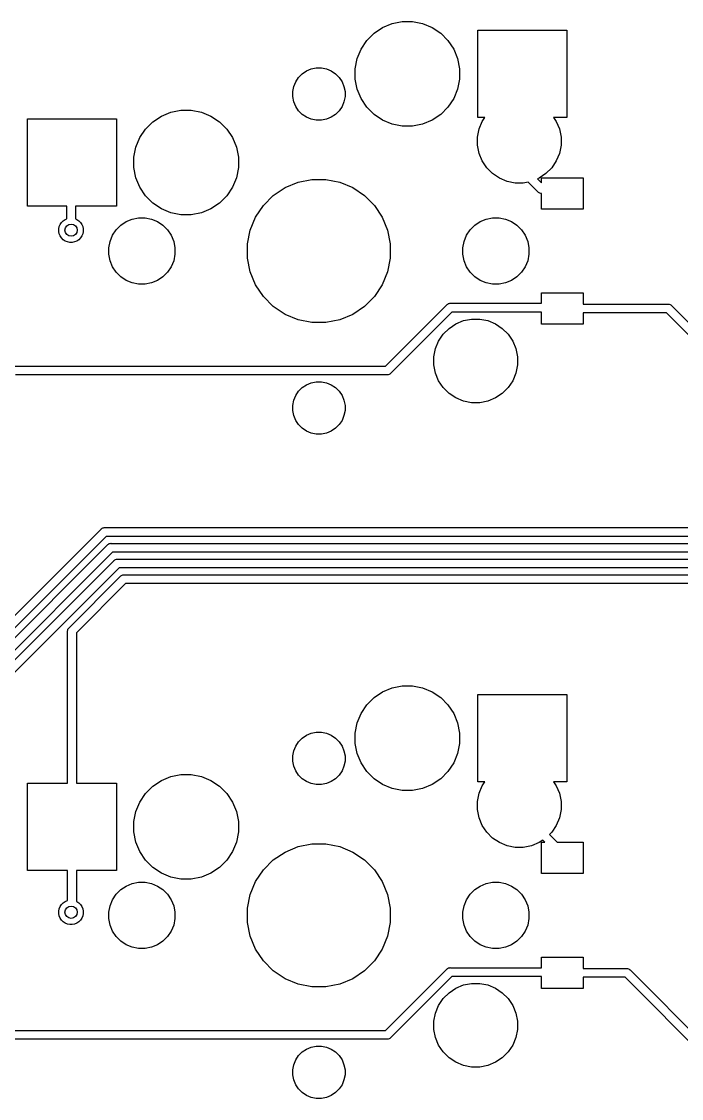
# Model space of a CAD drawing. Extents: x 70 to 347, y -163 to -55.
# Drawn here: x 266.86 to 285.8, y -87.88 to -57 of the extents above; entities that cross this region are included whole.
import ezdxf

# ---------------------------------------------------------------- set-up
doc = ezdxf.new("R2010")
doc.units = 0
doc.layers.add('BLACK', color=7, linetype='CONTINUOUS')

msp = doc.modelspace()

# ---------------------------------------------------------------- linework, layer by layer
at = {"layer": 'BLACK', "linetype": 'CONTINUOUS'}
for p, q in [((277.226, -57.1669), (277.499, -57.0538)), ((277.499, -57.0538), (277.789, -56.9962)), ((277.789, -56.9962), (278.084, -56.9962)), ((278.084, -56.9962), (278.374, -57.0538)), ((278.374, -57.0538), (278.647, -57.1669)), ((276.771, -57.54), (276.98, -57.3311)), ((276.98, -57.3311), (277.226, -57.1669)), ((278.647, -57.1669), (278.893, -57.3311)), ((278.893, -57.3311), (279.102, -57.54)), ((279.964, -59.7462), (279.964, -57.2462)), ((279.964, -57.2462), (282.514, -57.2462)), ((282.514, -57.2462), (282.514, -59.7462)), ((276.607, -57.7857), (276.771, -57.54)), ((279.102, -57.54), (279.266, -57.7857)), ((276.494, -58.0587), (276.607, -57.7857)), ((279.266, -57.7857), (279.379, -58.0587)), ((275.041, -58.4116), (275.178, -58.355)), ((275.178, -58.355), (275.323, -58.3262)), ((275.323, -58.3262), (275.47, -58.3262)), ((275.47, -58.3262), (275.615, -58.355)), ((275.615, -58.355), (275.752, -58.4116)), ((276.437, -58.3485), (276.494, -58.0587)), ((276.437, -58.6439), (276.437, -58.3485)), ((279.379, -58.0587), (279.437, -58.3485)), ((279.437, -58.3485), (279.437, -58.6439)), ((274.732, -58.7209), (274.814, -58.5981)), ((274.814, -58.5981), (274.918, -58.4936)), ((274.918, -58.4936), (275.041, -58.4116)), ((275.752, -58.4116), (275.875, -58.4936)), ((275.875, -58.4936), (275.979, -58.5981)), ((275.979, -58.5981), (276.061, -58.7209)), ((276.494, -58.9337), (276.437, -58.6439)), ((279.437, -58.6439), (279.379, -58.9337)), ((274.647, -59.0023), (274.675, -58.8574)), ((274.675, -58.8574), (274.732, -58.7209)), ((276.061, -58.7209), (276.118, -58.8574)), ((276.118, -58.8574), (276.147, -59.0023)), ((276.607, -59.2067), (276.494, -58.9337)), ((279.379, -58.9337), (279.266, -59.2067)), ((274.647, -59.1501), (274.647, -59.0023)), ((274.675, -59.295), (274.647, -59.1501)), ((276.147, -59.1501), (276.118, -59.295)), ((276.147, -59.0023), (276.147, -59.1501)), ((276.771, -59.4524), (276.607, -59.2067)), ((279.266, -59.2067), (279.102, -59.4524)), ((270.876, -59.7069), (271.149, -59.5938)), ((271.149, -59.5938), (271.439, -59.5362)), ((271.439, -59.5362), (271.734, -59.5362)), ((271.734, -59.5362), (272.024, -59.5938)), ((272.024, -59.5938), (272.297, -59.7069)), ((274.732, -59.4315), (274.675, -59.295)), ((274.814, -59.5543), (274.732, -59.4315)), ((274.918, -59.6588), (274.814, -59.5543)), ((275.979, -59.5543), (275.875, -59.6588)), ((276.061, -59.4315), (275.979, -59.5543)), ((276.118, -59.295), (276.061, -59.4315)), ((276.98, -59.6613), (276.771, -59.4524)), ((279.102, -59.4524), (278.893, -59.6613)), ((267.037, -62.2862), (267.037, -59.7862)), ((267.037, -59.7862), (269.587, -59.7862)), ((269.587, -59.7862), (269.587, -62.2862)), ((270.421, -60.08), (270.63, -59.8711)), ((270.63, -59.8711), (270.876, -59.7069)), ((272.297, -59.7069), (272.543, -59.8711)), ((272.543, -59.8711), (272.752, -60.08)), ((275.041, -59.7408), (274.918, -59.6588)), ((275.178, -59.7974), (275.041, -59.7408)), ((275.323, -59.8262), (275.178, -59.7974)), ((275.47, -59.8262), (275.323, -59.8262)), ((275.615, -59.7974), (275.47, -59.8262)), ((275.752, -59.7408), (275.615, -59.7974)), ((275.875, -59.6588), (275.752, -59.7408)), ((277.226, -59.8255), (276.98, -59.6613)), ((277.499, -59.9386), (277.226, -59.8255)), ((278.647, -59.8255), (278.374, -59.9386)), ((278.893, -59.6613), (278.647, -59.8255)), ((280.158, -59.7462), (279.964, -59.7462)), ((279.993, -60.0762), (280.083, -59.8578)), ((280.083, -59.8578), (280.158, -59.7462)), ((282.514, -59.7462), (282.135, -59.7462)), ((282.135, -59.7462), (282.21, -59.8578)), ((282.21, -59.8578), (282.3, -60.0762)), ((270.257, -60.3257), (270.421, -60.08)), ((272.752, -60.08), (272.916, -60.3257)), ((277.789, -59.9962), (277.499, -59.9386)), ((278.084, -59.9962), (277.789, -59.9962)), ((278.374, -59.9386), (278.084, -59.9962)), ((279.947, -60.308), (279.993, -60.0762)), ((282.3, -60.0762), (282.347, -60.308)), ((270.144, -60.5987), (270.257, -60.3257)), ((272.916, -60.3257), (273.029, -60.5987)), ((279.947, -60.5444), (279.947, -60.308)), ((282.347, -60.308), (282.347, -60.5444)), ((270.087, -60.8885), (270.144, -60.5987)), ((273.029, -60.5987), (273.087, -60.8885)), ((279.993, -60.7762), (279.947, -60.5444)), ((280.083, -60.9946), (279.993, -60.7762)), ((282.3, -60.7762), (282.21, -60.9946)), ((282.347, -60.5444), (282.3, -60.7762)), ((270.087, -61.1839), (270.087, -60.8885)), ((273.087, -60.8885), (273.087, -61.1839)), ((280.214, -61.1912), (280.083, -60.9946)), ((282.21, -60.9946), (282.079, -61.1912)), ((270.144, -61.4737), (270.087, -61.1839)), ((273.087, -61.1839), (273.029, -61.4737)), ((280.382, -61.3583), (280.214, -61.1912)), ((280.578, -61.4896), (280.382, -61.3583)), ((281.912, -61.3583), (281.715, -61.4896)), ((282.079, -61.1912), (281.912, -61.3583)), ((270.257, -61.7467), (270.144, -61.4737)), ((270.421, -61.9924), (270.257, -61.7467)), ((272.916, -61.7467), (272.752, -61.9924)), ((273.029, -61.4737), (272.916, -61.7467)), ((274.09, -61.9839), (274.426, -61.7595)), ((274.426, -61.7595), (274.799, -61.605)), ((274.799, -61.605), (275.195, -61.5262)), ((275.195, -61.5262), (275.599, -61.5262)), ((275.599, -61.5262), (275.995, -61.605)), ((275.995, -61.605), (276.368, -61.7595)), ((276.368, -61.7595), (276.703, -61.9839)), ((280.797, -61.5801), (280.578, -61.4896)), ((281.028, -61.6262), (280.797, -61.5801)), ((281.265, -61.6262), (281.028, -61.6262)), ((281.407, -61.5978), (281.265, -61.6262)), ((281.704, -61.8939), (281.407, -61.5978)), ((281.715, -61.4896), (281.671, -61.5078)), ((281.671, -61.5078), (281.782, -61.6184)), ((281.782, -61.6184), (281.782, -61.4762)), ((281.782, -61.4762), (282.982, -61.4762)), ((282.982, -61.4762), (282.982, -62.3762)), ((270.63, -62.2013), (270.421, -61.9924)), ((272.752, -61.9924), (272.543, -62.2013)), ((273.804, -62.2694), (274.09, -61.9839)), ((276.703, -61.9839), (276.989, -62.2694)), ((281.718, -61.9056), (281.704, -61.8939)), ((281.74, -61.9172), (281.718, -61.9056)), ((281.763, -61.9244), (281.74, -61.9172)), ((281.782, -61.9262), (281.763, -61.9244)), ((281.782, -62.3762), (281.782, -61.9262)), ((268.16, -62.2862), (267.037, -62.2862)), ((268.16, -62.6522), (268.16, -62.2862)), ((269.587, -62.2862), (268.41, -62.2862)), ((268.41, -62.2862), (268.41, -62.6522)), ((270.876, -62.3655), (270.63, -62.2013)), ((271.149, -62.4786), (270.876, -62.3655)), ((272.297, -62.3655), (272.024, -62.4786)), ((272.543, -62.2013), (272.297, -62.3655)), ((273.58, -62.6052), (273.804, -62.2694)), ((276.989, -62.2694), (277.213, -62.6052)), ((282.982, -62.3762), (281.782, -62.3762)), ((268.061, -62.7074), (268.119, -62.6691)), ((268.119, -62.6691), (268.16, -62.6522)), ((268.41, -62.6522), (268.45, -62.6691)), ((268.45, -62.6691), (268.508, -62.7074)), ((269.867, -62.7343), (270.039, -62.6627)), ((270.039, -62.6627), (270.223, -62.6262)), ((270.223, -62.6262), (270.41, -62.6262)), ((270.41, -62.6262), (270.594, -62.6627)), ((270.594, -62.6627), (270.767, -62.7343)), ((271.439, -62.5362), (271.149, -62.4786)), ((271.734, -62.5362), (271.439, -62.5362)), ((272.024, -62.4786), (271.734, -62.5362)), ((273.425, -62.9782), (273.58, -62.6052)), ((277.213, -62.6052), (277.368, -62.9782)), ((280.027, -62.7343), (280.199, -62.6627)), ((280.199, -62.6627), (280.383, -62.6262)), ((280.383, -62.6262), (280.57, -62.6262)), ((280.57, -62.6262), (280.754, -62.6627)), ((280.754, -62.6627), (280.927, -62.7343)), ((267.935, -62.9448), (267.948, -62.8772)), ((267.935, -63.0138), (267.935, -62.9448)), ((267.948, -62.8772), (267.974, -62.8135)), ((267.974, -62.8135), (268.013, -62.7562)), ((268.013, -62.7562), (268.061, -62.7074)), ((268.508, -62.7074), (268.556, -62.7562)), ((268.556, -62.7562), (268.595, -62.8135)), ((268.595, -62.8135), (268.621, -62.8772)), ((268.621, -62.8772), (268.635, -62.9448)), ((268.635, -62.9448), (268.635, -63.0138)), ((269.475, -63.1262), (269.579, -62.9706)), ((269.579, -62.9706), (269.711, -62.8383)), ((269.711, -62.8383), (269.867, -62.7343)), ((270.767, -62.7343), (270.922, -62.8383)), ((270.922, -62.8383), (271.055, -62.9706)), ((271.055, -62.9706), (271.158, -63.1262)), ((273.347, -63.3743), (273.425, -62.9782)), ((277.368, -62.9782), (277.447, -63.3743)), ((279.635, -63.1262), (279.739, -62.9706)), ((279.739, -62.9706), (279.871, -62.8383)), ((279.871, -62.8383), (280.027, -62.7343)), ((280.927, -62.7343), (281.082, -62.8383)), ((281.082, -62.8383), (281.215, -62.9706)), ((281.215, -62.9706), (281.318, -63.1262)), ((267.948, -63.0814), (267.935, -63.0138)), ((267.974, -63.1451), (267.948, -63.0814)), ((268.013, -63.2024), (267.974, -63.1451)), ((268.061, -63.2512), (268.013, -63.2024)), ((268.119, -63.2895), (268.061, -63.2512)), ((268.183, -63.3159), (268.119, -63.2895)), ((268.45, -63.2895), (268.387, -63.3159)), ((268.508, -63.2512), (268.45, -63.2895)), ((268.556, -63.2024), (268.508, -63.2512)), ((268.595, -63.1451), (268.556, -63.2024)), ((268.621, -63.0814), (268.595, -63.1451)), ((268.635, -63.0138), (268.621, -63.0814)), ((269.367, -63.4826), (269.403, -63.2991)), ((269.403, -63.2991), (269.475, -63.1262)), ((271.158, -63.1262), (271.23, -63.2991)), ((271.23, -63.2991), (271.267, -63.4826)), ((279.527, -63.4826), (279.563, -63.2991)), ((279.563, -63.2991), (279.635, -63.1262)), ((281.318, -63.1262), (281.39, -63.2991)), ((281.39, -63.2991), (281.427, -63.4826)), ((268.25, -63.3293), (268.183, -63.3159)), ((268.319, -63.3293), (268.25, -63.3293)), ((268.387, -63.3159), (268.319, -63.3293)), ((269.367, -63.6698), (269.367, -63.4826)), ((271.267, -63.4826), (271.267, -63.6698)), ((273.347, -63.7781), (273.347, -63.3743)), ((277.447, -63.3743), (277.447, -63.7781)), ((279.527, -63.6698), (279.527, -63.4826)), ((281.427, -63.4826), (281.427, -63.6698)), ((269.403, -63.8533), (269.367, -63.6698)), ((269.475, -64.0262), (269.403, -63.8533)), ((271.23, -63.8533), (271.158, -64.0262)), ((271.267, -63.6698), (271.23, -63.8533)), ((273.425, -64.1742), (273.347, -63.7781)), ((277.447, -63.7781), (277.368, -64.1742)), ((279.563, -63.8533), (279.527, -63.6698)), ((279.635, -64.0262), (279.563, -63.8533)), ((281.39, -63.8533), (281.318, -64.0262)), ((281.427, -63.6698), (281.39, -63.8533)), ((269.579, -64.1818), (269.475, -64.0262)), ((269.711, -64.3141), (269.579, -64.1818)), ((271.055, -64.1818), (270.922, -64.3141)), ((271.158, -64.0262), (271.055, -64.1818)), ((273.58, -64.5472), (273.425, -64.1742)), ((277.368, -64.1742), (277.213, -64.5472)), ((279.739, -64.1818), (279.635, -64.0262)), ((279.871, -64.3141), (279.739, -64.1818)), ((281.215, -64.1818), (281.082, -64.3141)), ((281.318, -64.0262), (281.215, -64.1818)), ((269.867, -64.4181), (269.711, -64.3141)), ((270.039, -64.4897), (269.867, -64.4181)), ((270.223, -64.5262), (270.039, -64.4897)), ((270.41, -64.5262), (270.223, -64.5262)), ((270.594, -64.4897), (270.41, -64.5262)), ((270.767, -64.4181), (270.594, -64.4897)), ((270.922, -64.3141), (270.767, -64.4181)), ((280.027, -64.4181), (279.871, -64.3141)), ((280.199, -64.4897), (280.027, -64.4181)), ((280.383, -64.5262), (280.199, -64.4897)), ((280.57, -64.5262), (280.383, -64.5262)), ((280.754, -64.4897), (280.57, -64.5262)), ((280.927, -64.4181), (280.754, -64.4897)), ((281.082, -64.3141), (280.927, -64.4181)), ((273.804, -64.883), (273.58, -64.5472)), ((277.213, -64.5472), (276.989, -64.883)), ((281.782, -65.0762), (281.782, -64.7762)), ((281.782, -64.7762), (282.982, -64.7762)), ((282.982, -64.7762), (282.982, -65.1012)), ((274.09, -65.1685), (273.804, -64.883)), ((276.989, -64.883), (276.703, -65.1685)), ((277.313, -66.8762), (279.072, -65.1171)), ((279.072, -65.1171), (279.076, -65.1124)), ((279.076, -65.1124), (279.081, -65.1085)), ((279.081, -65.1085), (279.095, -65.0968)), ((279.081, -65.1085), (279.081, -65.1085)), ((279.095, -65.0968), (279.117, -65.0852)), ((279.095, -65.0968), (279.095, -65.0968)), ((279.095, -65.0968), (279.095, -65.0968)), ((279.117, -65.0852), (279.14, -65.078)), ((279.14, -65.078), (279.158, -65.0762)), ((279.158, -65.0762), (279.165, -65.0756)), ((279.158, -65.0762), (279.158, -65.0762)), ((279.165, -65.0756), (279.171, -65.0762)), ((279.171, -65.0762), (281.782, -65.0762)), ((282.982, -65.1012), (285.422, -65.1012)), ((285.422, -65.1012), (285.429, -65.1006)), ((285.429, -65.1006), (285.435, -65.1012)), ((285.435, -65.1012), (285.435, -65.1012)), ((285.435, -65.1012), (285.453, -65.103)), ((285.453, -65.103), (285.477, -65.1102)), ((285.477, -65.1102), (285.498, -65.1218)), ((285.498, -65.1218), (285.517, -65.1374)), ((285.517, -65.1374), (285.521, -65.1422)), ((285.521, -65.1422), (288.11, -67.7312)), ((274.426, -65.3929), (274.09, -65.1685)), ((274.799, -65.5474), (274.426, -65.3929)), ((276.368, -65.3929), (275.995, -65.5474)), ((276.703, -65.1685), (276.368, -65.3929)), ((279.216, -65.3262), (277.457, -67.0852)), ((281.782, -65.3262), (279.216, -65.3262)), ((281.782, -65.6762), (281.782, -65.3262)), ((285.377, -65.3512), (282.982, -65.3512)), ((282.982, -65.3512), (282.982, -65.6762)), ((287.966, -67.9403), (285.377, -65.3512)), ((275.195, -65.6262), (274.799, -65.5474)), ((275.599, -65.6262), (275.195, -65.6262)), ((275.995, -65.5474), (275.599, -65.6262)), ((279.132, -65.7941), (279.328, -65.6628)), ((279.328, -65.6628), (279.547, -65.5723)), ((279.547, -65.5723), (279.778, -65.5262)), ((279.778, -65.5262), (280.015, -65.5262)), ((280.015, -65.5262), (280.247, -65.5723)), ((280.247, -65.5723), (280.465, -65.6628)), ((280.465, -65.6628), (280.662, -65.7941)), ((282.982, -65.6762), (281.782, -65.6762)), ((278.833, -66.1578), (278.964, -65.9612)), ((278.964, -65.9612), (279.132, -65.7941)), ((280.662, -65.7941), (280.829, -65.9612)), ((280.829, -65.9612), (280.96, -66.1578)), ((278.697, -66.608), (278.743, -66.3762)), ((278.743, -66.3762), (278.833, -66.1578)), ((280.96, -66.1578), (281.05, -66.3762)), ((281.05, -66.3762), (281.097, -66.608)), ((278.697, -66.8444), (278.697, -66.608)), ((281.097, -66.608), (281.097, -66.8444)), ((266.644, -66.8762), (277.313, -66.8762)), ((278.743, -67.0762), (278.697, -66.8444)), ((281.097, -66.8444), (281.05, -67.0762)), ((277.358, -67.1262), (266.689, -67.1262)), ((277.365, -67.1268), (277.358, -67.1262)), ((277.371, -67.1262), (277.365, -67.1268)), ((277.389, -67.1244), (277.371, -67.1262)), ((277.371, -67.1262), (277.371, -67.1262)), ((277.413, -67.1172), (277.389, -67.1244)), ((277.434, -67.1056), (277.413, -67.1172)), ((277.453, -67.09), (277.434, -67.1056)), ((277.457, -67.0852), (277.453, -67.09)), ((278.833, -67.2946), (278.743, -67.0762)), ((278.964, -67.4912), (278.833, -67.2946)), ((280.96, -67.2946), (280.829, -67.4912)), ((281.05, -67.0762), (280.96, -67.2946)), ((274.732, -67.7209), (274.814, -67.5981)), ((274.814, -67.5981), (274.918, -67.4936)), ((274.918, -67.4936), (275.041, -67.4116)), ((275.041, -67.4116), (275.178, -67.355)), ((275.178, -67.355), (275.323, -67.3262)), ((275.323, -67.3262), (275.47, -67.3262)), ((275.47, -67.3262), (275.615, -67.355)), ((275.615, -67.355), (275.752, -67.4116)), ((275.752, -67.4116), (275.875, -67.4936)), ((275.875, -67.4936), (275.979, -67.5981)), ((275.979, -67.5981), (276.061, -67.7209)), ((279.132, -67.6583), (278.964, -67.4912)), ((280.829, -67.4912), (280.662, -67.6583)), ((274.647, -68.0023), (274.675, -67.8574)), ((274.675, -67.8574), (274.732, -67.7209)), ((276.061, -67.7209), (276.118, -67.8574)), ((276.118, -67.8574), (276.147, -68.0023)), ((279.328, -67.7896), (279.132, -67.6583)), ((279.547, -67.8801), (279.328, -67.7896)), ((279.778, -67.9262), (279.547, -67.8801)), ((280.015, -67.9262), (279.778, -67.9262)), ((280.247, -67.8801), (280.015, -67.9262)), ((280.465, -67.7896), (280.247, -67.8801)), ((280.662, -67.6583), (280.465, -67.7896)), ((274.647, -68.1501), (274.647, -68.0023)), ((274.675, -68.295), (274.647, -68.1501)), ((276.147, -68.1501), (276.118, -68.295)), ((276.147, -68.0023), (276.147, -68.1501)), ((274.732, -68.4315), (274.675, -68.295)), ((274.814, -68.5543), (274.732, -68.4315)), ((276.061, -68.4315), (275.979, -68.5543)), ((276.118, -68.295), (276.061, -68.4315)), ((274.918, -68.6588), (274.814, -68.5543)), ((275.041, -68.7408), (274.918, -68.6588)), ((275.178, -68.7974), (275.041, -68.7408)), ((275.323, -68.8262), (275.178, -68.7974)), ((275.47, -68.8262), (275.323, -68.8262)), ((275.615, -68.7974), (275.47, -68.8262)), ((275.752, -68.7408), (275.615, -68.7974)), ((275.875, -68.6588), (275.752, -68.7408)), ((275.979, -68.5543), (275.875, -68.6588)), ((264.051, -76.6462), (269.147, -71.5496)), ((269.147, -71.5496), (269.151, -71.5448)), ((269.151, -71.5448), (269.156, -71.5409)), ((269.156, -71.5409), (269.17, -71.5292)), ((269.156, -71.5409), (269.156, -71.5409)), ((269.17, -71.5292), (269.175, -71.5264)), ((269.175, -71.5264), (269.192, -71.5176)), ((269.192, -71.5176), (269.215, -71.5105)), ((269.215, -71.5105), (269.234, -71.5087)), ((269.234, -71.5087), (269.24, -71.5081)), ((269.234, -71.5087), (269.234, -71.5087)), ((269.24, -71.5081), (269.246, -71.5087)), ((269.246, -71.5087), (297.626, -71.5087)), ((269.292, -71.7587), (264.195, -76.8552)), ((297.672, -71.7587), (269.292, -71.7587)), ((264.235, -77.0982), (269.334, -71.9996)), ((269.478, -72.2087), (264.38, -77.3072)), ((269.334, -71.9996), (269.337, -71.9949)), ((269.337, -71.9949), (269.342, -71.9909)), ((269.342, -71.9909), (269.357, -71.9792)), ((269.342, -71.9909), (269.342, -71.9909)), ((269.357, -71.9792), (269.378, -71.9676)), ((269.357, -71.9792), (269.357, -71.9792)), ((269.357, -71.9792), (269.357, -71.9792)), ((269.378, -71.9676), (269.402, -71.9605)), ((269.402, -71.9605), (269.42, -71.9587)), ((269.42, -71.9587), (269.426, -71.9581)), ((269.42, -71.9587), (269.42, -71.9587)), ((269.426, -71.9581), (269.432, -71.9587)), ((269.432, -71.9587), (297.812, -71.9587)), ((297.858, -72.2087), (269.478, -72.2087)), ((264.421, -77.5482), (269.52, -72.4496)), ((269.52, -72.4496), (269.524, -72.4449)), ((269.524, -72.4449), (269.529, -72.441)), ((269.529, -72.441), (269.543, -72.4292)), ((269.529, -72.441), (269.529, -72.441)), ((269.543, -72.4292), (269.565, -72.4176)), ((269.543, -72.4292), (269.543, -72.4292)), ((269.543, -72.4292), (269.543, -72.4292)), ((269.565, -72.4176), (269.588, -72.4105)), ((269.588, -72.4105), (269.607, -72.4087)), ((269.607, -72.4087), (269.613, -72.4081)), ((269.607, -72.4087), (269.607, -72.4087)), ((269.613, -72.4081), (269.619, -72.4087)), ((269.619, -72.4087), (297.999, -72.4087)), ((269.664, -72.6587), (264.566, -77.7573)), ((298.044, -72.6587), (269.664, -72.6587)), ((269.729, -72.8793), (269.751, -72.8676)), ((269.751, -72.8676), (269.775, -72.8605)), ((269.775, -72.8605), (269.793, -72.8587)), ((269.793, -72.8587), (269.799, -72.8581)), ((269.793, -72.8587), (269.793, -72.8587)), ((269.799, -72.8581), (269.805, -72.8587)), ((269.805, -72.8587), (298.185, -72.8587)), ((268.228, -74.3785), (269.706, -72.8996)), ((269.851, -73.1087), (268.437, -74.523)), ((269.706, -72.8996), (269.71, -72.8949)), ((269.71, -72.8949), (269.715, -72.891)), ((269.715, -72.891), (269.729, -72.8793)), ((269.715, -72.891), (269.715, -72.891)), ((298.231, -73.1087), (269.851, -73.1087)), ((268.196, -74.4231), (268.207, -74.4014)), ((268.207, -74.4014), (268.223, -74.3824)), ((268.223, -74.3824), (268.228, -74.3785)), ((268.186, -74.4712), (268.187, -74.4651)), ((268.187, -74.4773), (268.186, -74.4712)), ((268.187, -74.4651), (268.188, -74.4467)), ((268.187, -74.4651), (268.187, -74.4651)), ((268.187, -78.8362), (268.187, -74.4773)), ((268.188, -74.4467), (268.196, -74.4231)), ((268.437, -74.523), (268.437, -78.8362)), ((276.98, -76.3811), (277.226, -76.2169)), ((277.226, -76.2169), (277.499, -76.1038)), ((277.499, -76.1038), (277.789, -76.0462)), ((277.789, -76.0462), (278.084, -76.0462)), ((278.084, -76.0462), (278.374, -76.1038)), ((278.374, -76.1038), (278.647, -76.2169)), ((278.647, -76.2169), (278.893, -76.3811)), ((276.771, -76.59), (276.98, -76.3811)), ((278.893, -76.3811), (279.102, -76.59)), ((279.964, -78.7962), (279.964, -76.2962)), ((279.964, -76.2962), (282.514, -76.2962)), ((282.514, -76.2962), (282.514, -78.7962)), ((276.494, -77.1087), (276.607, -76.8357)), ((276.607, -76.8357), (276.771, -76.59)), ((279.102, -76.59), (279.266, -76.8357)), ((279.266, -76.8357), (279.379, -77.1087)), ((276.437, -77.3985), (276.494, -77.1087)), ((279.379, -77.1087), (279.437, -77.3985)), ((274.918, -77.5436), (275.041, -77.4616)), ((275.041, -77.4616), (275.178, -77.405)), ((275.178, -77.405), (275.323, -77.3762)), ((275.323, -77.3762), (275.47, -77.3762)), ((275.47, -77.3762), (275.615, -77.405)), ((275.615, -77.405), (275.752, -77.4616)), ((275.752, -77.4616), (275.875, -77.5436)), ((276.437, -77.6939), (276.437, -77.3985)), ((279.437, -77.3985), (279.437, -77.6939)), ((274.675, -77.9074), (274.732, -77.7709)), ((274.732, -77.7709), (274.814, -77.6481)), ((274.814, -77.6481), (274.918, -77.5436)), ((275.875, -77.5436), (275.979, -77.6481)), ((275.979, -77.6481), (276.061, -77.7709)), ((276.061, -77.7709), (276.118, -77.9074)), ((276.494, -77.9837), (276.437, -77.6939)), ((279.437, -77.6939), (279.379, -77.9837)), ((274.647, -78.0523), (274.675, -77.9074)), ((274.647, -78.2001), (274.647, -78.0523)), ((276.118, -77.9074), (276.147, -78.0523)), ((276.147, -78.0523), (276.147, -78.2001)), ((276.607, -78.2567), (276.494, -77.9837)), ((279.379, -77.9837), (279.266, -78.2567)), ((274.675, -78.345), (274.647, -78.2001)), ((274.732, -78.4815), (274.675, -78.345)), ((276.118, -78.345), (276.061, -78.4815)), ((276.147, -78.2001), (276.118, -78.345)), ((276.771, -78.5024), (276.607, -78.2567)), ((279.266, -78.2567), (279.102, -78.5024)), ((270.876, -78.7569), (271.149, -78.6438)), ((271.149, -78.6438), (271.439, -78.5862)), ((271.439, -78.5862), (271.734, -78.5862)), ((271.734, -78.5862), (272.024, -78.6438)), ((272.024, -78.6438), (272.297, -78.7569)), ((274.814, -78.6043), (274.732, -78.4815)), ((274.918, -78.7088), (274.814, -78.6043)), ((275.041, -78.7908), (274.918, -78.7088)), ((275.875, -78.7088), (275.752, -78.7908)), ((275.979, -78.6043), (275.875, -78.7088)), ((276.061, -78.4815), (275.979, -78.6043)), ((276.98, -78.7113), (276.771, -78.5024)), ((277.226, -78.8755), (276.98, -78.7113)), ((278.893, -78.7113), (278.647, -78.8755)), ((279.102, -78.5024), (278.893, -78.7113)), ((267.037, -81.3362), (267.037, -78.8362)), ((267.037, -78.8362), (268.187, -78.8362)), ((268.437, -78.8362), (269.587, -78.8362)), ((269.587, -78.8362), (269.587, -81.3362)), ((270.421, -79.13), (270.63, -78.9211)), ((270.63, -78.9211), (270.876, -78.7569)), ((272.297, -78.7569), (272.543, -78.9211)), ((272.543, -78.9211), (272.752, -79.13)), ((275.178, -78.8474), (275.041, -78.7908)), ((275.323, -78.8762), (275.178, -78.8474)), ((275.47, -78.8762), (275.323, -78.8762)), ((275.615, -78.8474), (275.47, -78.8762)), ((275.752, -78.7908), (275.615, -78.8474)), ((277.499, -78.9886), (277.226, -78.8755)), ((277.789, -79.0462), (277.499, -78.9886)), ((278.084, -79.0462), (277.789, -79.0462)), ((278.374, -78.9886), (278.084, -79.0462)), ((278.647, -78.8755), (278.374, -78.9886)), ((280.158, -78.7962), (279.964, -78.7962)), ((279.993, -79.1262), (280.083, -78.9078)), ((280.083, -78.9078), (280.158, -78.7962)), ((282.514, -78.7962), (282.135, -78.7962)), ((282.135, -78.7962), (282.21, -78.9078)), ((282.21, -78.9078), (282.3, -79.1262)), ((270.257, -79.3757), (270.421, -79.13)), ((272.752, -79.13), (272.916, -79.3757)), ((279.947, -79.358), (279.993, -79.1262)), ((279.947, -79.5944), (279.947, -79.358)), ((282.3, -79.1262), (282.347, -79.358)), ((282.347, -79.358), (282.347, -79.5944)), ((270.087, -79.9385), (270.144, -79.6487)), ((270.144, -79.6487), (270.257, -79.3757)), ((272.916, -79.3757), (273.029, -79.6487)), ((273.029, -79.6487), (273.087, -79.9385)), ((279.993, -79.8262), (279.947, -79.5944)), ((282.347, -79.5944), (282.3, -79.8262)), ((270.087, -80.2339), (270.087, -79.9385)), ((273.087, -79.9385), (273.087, -80.2339)), ((280.083, -80.0446), (279.993, -79.8262)), ((282.3, -79.8262), (282.21, -80.0446)), ((270.144, -80.5237), (270.087, -80.2339)), ((273.087, -80.2339), (273.029, -80.5237)), ((280.214, -80.2412), (280.083, -80.0446)), ((280.382, -80.4083), (280.214, -80.2412)), ((282.079, -80.2412), (282.014, -80.3063)), ((282.21, -80.0446), (282.079, -80.2412)), ((270.257, -80.7967), (270.144, -80.5237)), ((273.029, -80.5237), (272.916, -80.7967)), ((274.799, -80.655), (275.195, -80.5762)), ((275.195, -80.5762), (275.599, -80.5762)), ((275.599, -80.5762), (275.995, -80.655)), ((280.578, -80.5396), (280.382, -80.4083)), ((280.797, -80.6301), (280.578, -80.5396)), ((281.715, -80.5396), (281.497, -80.6301)), ((281.822, -80.4682), (281.715, -80.5396)), ((281.782, -81.4262), (281.782, -80.5262)), ((281.782, -80.5262), (281.88, -80.5262)), ((281.88, -80.5262), (281.822, -80.4682)), ((282.014, -80.3063), (282.233, -80.5262)), ((282.233, -80.5262), (282.982, -80.5262)), ((282.982, -80.5262), (282.982, -81.4262)), ((270.421, -81.0424), (270.257, -80.7967)), ((272.916, -80.7967), (272.752, -81.0424)), ((274.09, -81.0339), (274.426, -80.8095)), ((274.426, -80.8095), (274.799, -80.655)), ((275.995, -80.655), (276.368, -80.8095)), ((276.368, -80.8095), (276.703, -81.0339)), ((281.028, -80.6762), (280.797, -80.6301)), ((281.265, -80.6762), (281.028, -80.6762)), ((281.497, -80.6301), (281.265, -80.6762)), ((270.63, -81.2513), (270.421, -81.0424)), ((272.752, -81.0424), (272.543, -81.2513)), ((273.804, -81.3194), (274.09, -81.0339)), ((276.703, -81.0339), (276.989, -81.3194)), ((268.187, -81.3362), (267.037, -81.3362)), ((268.187, -82.1999), (268.187, -81.3362)), ((269.587, -81.3362), (268.437, -81.3362)), ((268.437, -81.3362), (268.437, -82.2214)), ((270.876, -81.4155), (270.63, -81.2513)), ((271.149, -81.5286), (270.876, -81.4155)), ((272.297, -81.4155), (272.024, -81.5286)), ((272.543, -81.2513), (272.297, -81.4155)), ((273.58, -81.6552), (273.804, -81.3194)), ((276.989, -81.3194), (277.213, -81.6552)), ((282.982, -81.4262), (281.782, -81.4262)), ((269.711, -81.8883), (269.867, -81.7843)), ((269.867, -81.7843), (270.039, -81.7127)), ((270.039, -81.7127), (270.223, -81.6762)), ((270.223, -81.6762), (270.41, -81.6762)), ((270.41, -81.6762), (270.594, -81.7127)), ((270.594, -81.7127), (270.767, -81.7843)), ((270.767, -81.7843), (270.922, -81.8883)), ((271.439, -81.5862), (271.149, -81.5286)), ((271.734, -81.5862), (271.439, -81.5862)), ((272.024, -81.5286), (271.734, -81.5862)), ((273.425, -82.0282), (273.58, -81.6552)), ((277.213, -81.6552), (277.368, -82.0282)), ((279.871, -81.8883), (280.027, -81.7843)), ((280.027, -81.7843), (280.199, -81.7127)), ((280.199, -81.7127), (280.383, -81.6762)), ((280.383, -81.6762), (280.57, -81.6762)), ((280.57, -81.6762), (280.754, -81.7127)), ((280.754, -81.7127), (280.927, -81.7843)), ((280.927, -81.7843), (281.082, -81.8883)), ((269.475, -82.1762), (269.579, -82.0206)), ((269.579, -82.0206), (269.711, -81.8883)), ((270.922, -81.8883), (271.055, -82.0206)), ((271.055, -82.0206), (271.158, -82.1762)), ((273.347, -82.4243), (273.425, -82.0282)), ((277.368, -82.0282), (277.447, -82.4243)), ((279.635, -82.1762), (279.739, -82.0206)), ((279.739, -82.0206), (279.871, -81.8883)), ((281.082, -81.8883), (281.215, -82.0206)), ((281.215, -82.0206), (281.318, -82.1762)), ((267.935, -82.5028), (267.948, -82.4352)), ((267.948, -82.4352), (267.974, -82.3715)), ((267.974, -82.3715), (268.013, -82.3142)), ((268.013, -82.3142), (268.061, -82.2654)), ((268.061, -82.2654), (268.119, -82.2271)), ((268.119, -82.2271), (268.183, -82.2008)), ((268.183, -82.2008), (268.187, -82.1999)), ((268.437, -82.2214), (268.45, -82.2271)), ((268.45, -82.2271), (268.508, -82.2654)), ((268.508, -82.2654), (268.556, -82.3142)), ((268.556, -82.3142), (268.595, -82.3715)), ((268.595, -82.3715), (268.621, -82.4352)), ((268.621, -82.4352), (268.635, -82.5028)), ((269.367, -82.5326), (269.403, -82.3491)), ((269.403, -82.3491), (269.475, -82.1762)), ((271.158, -82.1762), (271.23, -82.3491)), ((271.23, -82.3491), (271.267, -82.5326)), ((273.347, -82.8281), (273.347, -82.4243)), ((277.447, -82.4243), (277.447, -82.8281)), ((279.527, -82.5326), (279.563, -82.3491)), ((279.563, -82.3491), (279.635, -82.1762)), ((281.318, -82.1762), (281.39, -82.3491)), ((281.39, -82.3491), (281.427, -82.5326)), ((267.935, -82.5718), (267.935, -82.5028)), ((267.948, -82.6394), (267.935, -82.5718)), ((267.974, -82.7031), (267.948, -82.6394)), ((268.013, -82.7604), (267.974, -82.7031)), ((268.595, -82.7031), (268.556, -82.7604)), ((268.621, -82.6394), (268.595, -82.7031)), ((268.635, -82.5718), (268.621, -82.6394)), ((268.635, -82.5028), (268.635, -82.5718)), ((269.367, -82.7198), (269.367, -82.5326)), ((269.403, -82.9033), (269.367, -82.7198)), ((271.267, -82.7198), (271.23, -82.9033)), ((271.267, -82.5326), (271.267, -82.7198)), ((279.527, -82.7198), (279.527, -82.5326)), ((279.563, -82.9033), (279.527, -82.7198)), ((281.427, -82.7198), (281.39, -82.9033)), ((281.427, -82.5326), (281.427, -82.7198)), ((268.061, -82.8092), (268.013, -82.7604)), ((268.119, -82.8475), (268.061, -82.8092)), ((268.183, -82.8739), (268.119, -82.8475)), ((268.25, -82.8873), (268.183, -82.8739)), ((268.319, -82.8873), (268.25, -82.8873)), ((268.387, -82.8739), (268.319, -82.8873)), ((268.45, -82.8475), (268.387, -82.8739)), ((268.508, -82.8092), (268.45, -82.8475)), ((268.556, -82.7604), (268.508, -82.8092)), ((269.475, -83.0762), (269.403, -82.9033)), ((271.23, -82.9033), (271.158, -83.0762)), ((273.425, -83.2242), (273.347, -82.8281)), ((277.447, -82.8281), (277.368, -83.2242)), ((279.635, -83.0762), (279.563, -82.9033)), ((281.39, -82.9033), (281.318, -83.0762)), ((269.579, -83.2318), (269.475, -83.0762)), ((269.711, -83.3641), (269.579, -83.2318)), ((269.867, -83.4681), (269.711, -83.3641)), ((270.922, -83.3641), (270.767, -83.4681)), ((271.055, -83.2318), (270.922, -83.3641)), ((271.158, -83.0762), (271.055, -83.2318)), ((273.58, -83.5972), (273.425, -83.2242)), ((277.368, -83.2242), (277.213, -83.5972)), ((279.739, -83.2318), (279.635, -83.0762)), ((279.871, -83.3641), (279.739, -83.2318)), ((280.027, -83.4681), (279.871, -83.3641)), ((281.082, -83.3641), (280.927, -83.4681)), ((281.215, -83.2318), (281.082, -83.3641)), ((281.318, -83.0762), (281.215, -83.2318)), ((270.039, -83.5397), (269.867, -83.4681)), ((270.223, -83.5762), (270.039, -83.5397)), ((270.41, -83.5762), (270.223, -83.5762)), ((270.594, -83.5397), (270.41, -83.5762)), ((270.767, -83.4681), (270.594, -83.5397)), ((273.804, -83.933), (273.58, -83.5972)), ((277.213, -83.5972), (276.989, -83.933)), ((280.199, -83.5397), (280.027, -83.4681)), ((280.383, -83.5762), (280.199, -83.5397)), ((280.57, -83.5762), (280.383, -83.5762)), ((280.754, -83.5397), (280.57, -83.5762)), ((280.927, -83.4681), (280.754, -83.5397)), ((274.09, -84.2185), (273.804, -83.933)), ((276.989, -83.933), (276.703, -84.2185)), ((281.782, -84.1262), (281.782, -83.8262)), ((281.782, -83.8262), (282.982, -83.8262)), ((282.982, -83.8262), (282.982, -84.1512)), ((274.426, -84.4429), (274.09, -84.2185)), ((276.703, -84.2185), (276.368, -84.4429)), ((277.313, -85.9262), (279.072, -84.1671)), ((279.072, -84.1671), (279.076, -84.1624)), ((279.076, -84.1624), (279.081, -84.1585)), ((279.081, -84.1585), (279.092, -84.1488)), ((279.081, -84.1585), (279.081, -84.1585)), ((279.092, -84.1488), (279.095, -84.1468)), ((279.095, -84.1468), (279.117, -84.1352)), ((279.117, -84.1352), (279.14, -84.128)), ((279.14, -84.128), (279.158, -84.1262)), ((279.158, -84.1262), (279.165, -84.1256)), ((279.158, -84.1262), (279.158, -84.1262)), ((279.165, -84.1256), (279.171, -84.1262)), ((279.171, -84.1262), (281.782, -84.1262)), ((282.982, -84.1512), (284.228, -84.1512)), ((284.228, -84.1512), (284.235, -84.1506)), ((284.235, -84.1506), (284.241, -84.1512)), ((284.241, -84.1512), (284.241, -84.1512)), ((284.241, -84.1512), (284.259, -84.153)), ((284.259, -84.153), (284.283, -84.1602)), ((284.283, -84.1602), (284.304, -84.1718)), ((284.304, -84.1718), (284.323, -84.1874)), ((284.323, -84.1874), (284.327, -84.1922)), ((284.327, -84.1922), (286.916, -86.7812)), ((274.799, -84.5974), (274.426, -84.4429)), ((275.195, -84.6762), (274.799, -84.5974)), ((275.995, -84.5974), (275.599, -84.6762)), ((276.368, -84.4429), (275.995, -84.5974)), ((279.216, -84.3762), (277.457, -86.1352)), ((281.782, -84.3762), (279.216, -84.3762)), ((279.547, -84.6223), (279.778, -84.5762)), ((279.778, -84.5762), (280.015, -84.5762)), ((280.015, -84.5762), (280.247, -84.6223)), ((281.782, -84.7262), (281.782, -84.3762)), ((284.183, -84.4012), (282.982, -84.4012)), ((282.982, -84.4012), (282.982, -84.7262)), ((286.772, -86.9903), (284.183, -84.4012)), ((275.599, -84.6762), (275.195, -84.6762)), ((278.964, -85.0112), (279.132, -84.8441)), ((279.132, -84.8441), (279.328, -84.7128)), ((279.328, -84.7128), (279.547, -84.6223)), ((280.247, -84.6223), (280.465, -84.7128)), ((280.465, -84.7128), (280.662, -84.8441)), ((280.662, -84.8441), (280.829, -85.0112)), ((282.982, -84.7262), (281.782, -84.7262)), ((278.743, -85.4262), (278.833, -85.2078)), ((278.833, -85.2078), (278.964, -85.0112)), ((280.829, -85.0112), (280.96, -85.2078)), ((280.96, -85.2078), (281.05, -85.4262)), ((278.697, -85.658), (278.743, -85.4262)), ((281.05, -85.4262), (281.097, -85.658)), ((278.697, -85.8944), (278.697, -85.658)), ((281.097, -85.658), (281.097, -85.8944)), ((264.261, -85.9262), (277.313, -85.9262)), ((277.453, -86.14), (277.434, -86.1556)), ((277.457, -86.1352), (277.453, -86.14)), ((278.743, -86.1262), (278.697, -85.8944)), ((278.833, -86.3446), (278.743, -86.1262)), ((281.05, -86.1262), (280.96, -86.3446)), ((281.097, -85.8944), (281.05, -86.1262)), ((277.358, -86.1762), (264.307, -86.1762)), ((274.918, -86.5436), (275.041, -86.4616)), ((275.041, -86.4616), (275.178, -86.405)), ((275.178, -86.405), (275.323, -86.3762)), ((275.323, -86.3762), (275.47, -86.3762)), ((275.47, -86.3762), (275.615, -86.405)), ((275.615, -86.405), (275.752, -86.4616)), ((275.752, -86.4616), (275.875, -86.5436)), ((277.365, -86.1768), (277.358, -86.1762)), ((277.371, -86.1762), (277.365, -86.1768)), ((277.389, -86.1744), (277.371, -86.1762)), ((277.371, -86.1762), (277.371, -86.1762)), ((277.413, -86.1672), (277.389, -86.1744)), ((277.434, -86.1556), (277.413, -86.1672)), ((278.964, -86.5412), (278.833, -86.3446)), ((280.96, -86.3446), (280.829, -86.5412)), ((274.675, -86.9074), (274.732, -86.7709)), ((274.732, -86.7709), (274.814, -86.6481)), ((274.814, -86.6481), (274.918, -86.5436)), ((275.875, -86.5436), (275.979, -86.6481)), ((275.979, -86.6481), (276.061, -86.7709)), ((276.061, -86.7709), (276.118, -86.9074)), ((279.132, -86.7083), (278.964, -86.5412)), ((279.328, -86.8396), (279.132, -86.7083)), ((280.662, -86.7083), (280.465, -86.8396)), ((280.829, -86.5412), (280.662, -86.7083)), ((274.647, -87.0523), (274.675, -86.9074)), ((274.647, -87.2001), (274.647, -87.0523)), ((276.118, -86.9074), (276.147, -87.0523)), ((276.147, -87.0523), (276.147, -87.2001)), ((279.547, -86.9301), (279.328, -86.8396)), ((279.778, -86.9762), (279.547, -86.9301)), ((280.015, -86.9762), (279.778, -86.9762)), ((280.247, -86.9301), (280.015, -86.9762)), ((280.465, -86.8396), (280.247, -86.9301)), ((274.675, -87.345), (274.647, -87.2001)), ((274.732, -87.4815), (274.675, -87.345)), ((276.118, -87.345), (276.061, -87.4815)), ((276.147, -87.2001), (276.118, -87.345)), ((274.814, -87.6043), (274.732, -87.4815)), ((274.918, -87.7088), (274.814, -87.6043)), ((275.979, -87.6043), (275.875, -87.7088)), ((276.061, -87.4815), (275.979, -87.6043)), ((275.041, -87.7908), (274.918, -87.7088)), ((275.178, -87.8474), (275.041, -87.7908)), ((275.323, -87.8762), (275.178, -87.8474)), ((275.47, -87.8762), (275.323, -87.8762)), ((275.615, -87.8474), (275.47, -87.8762)), ((275.752, -87.7908), (275.615, -87.8474)), ((275.875, -87.7088), (275.752, -87.7908))]:
    msp.add_line(p, q, dxfattribs=at)
at = {"layer": 'BLACK'}
for centre in [(268.285, -62.9793), (268.285, -82.5373)]:
    msp.add_circle(centre, 0.175, dxfattribs=at)

doc.saveas('drawing.dxf')
